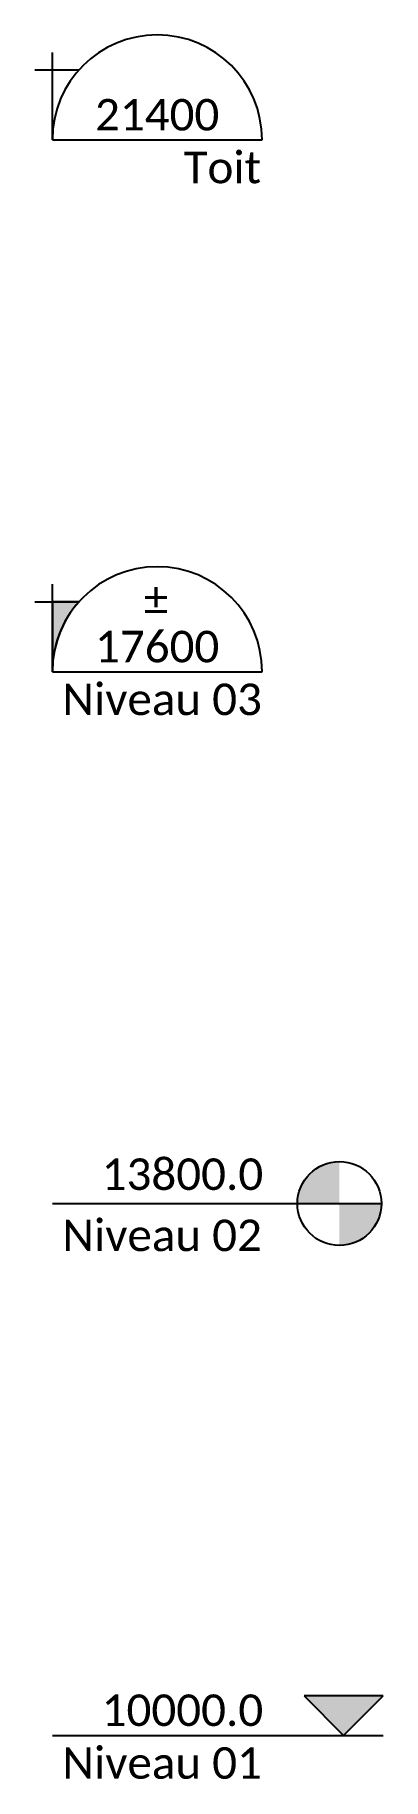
# Model space of a CAD drawing. Header units: millimetres. Extents: x -166 to 6273, y 0 to 3308.
# Drawn here: x 6261.8 to 6272.9, y 2842.8 to 2898.2 of the extents above.
import ezdxf

# ---------------------------------------------------------------- set-up
doc = ezdxf.new("R2010")
doc.units = ezdxf.units.MM
doc.header["$LTSCALE"] = 0.5
doc.styles.add('Calibri Light', font='calibril.ttf', dxfattribs={"height": 224.9999999999998})

msp = doc.modelspace()

# ---------------------------------------------------------------- hatches: boundary and pattern name
at = {"linetype": 'ByBlock', "lineweight": -2}
h = msp.add_hatch(color=0, dxfattribs=at)
edge = h.paths.add_edge_path()
edge.add_line((6262.377738779427, 2880.21437396564), (6263.226552129274, 2880.21437396564))
edge.add_arc((6265.711072079428, 2877.99215176564), 3.333333299999941, 138.1896851042214, 180.0000000000007)
edge.add_line((6262.377738779427, 2877.99215176564), (6262.377738779427, 2880.21437396564))
h = msp.add_hatch(color=0, dxfattribs=at)
edge = h.paths.add_edge_path()
edge.add_line((6271.500770259789, 2861.103263045645), (6270.16743693979, 2861.103263045645))
edge.add_arc((6271.500770259789, 2861.103263045645), 1.333333319999995, 90, 180, ccw=False)
edge.add_line((6271.500770259789, 2862.436596365644), (6271.500770259789, 2861.103263045643))
h = msp.add_hatch(color=0, dxfattribs=at)
edge = h.paths.add_edge_path()
edge.add_line((6271.500770259789, 2859.769929725644), (6271.500770259789, 2861.103263045645))
edge.add_line((6271.500770259789, 2861.103263045645), (6272.834103579788, 2861.103263045645))
edge.add_arc((6271.500770259789, 2861.103263045645), 1.33333332, -90, 2.8421709430404007e-13, ccw=False)
msp.add_hatch(color=0, dxfattribs=at).paths.add_polyline_path([(6272.891182301328, 2845.471453035179), (6271.634103591789, 2844.214374325642), (6270.377024882249, 2845.471453035179)])

# ---------------------------------------------------------------- linework, layer by layer
at = {"color": 0, "linetype": 'ByBlock', "lineweight": -2}
for p, q in [((6262.377738779427, 2894.881040485641), (6262.377738779427, 2897.658818235641)), ((6261.822183229428, 2897.103262685641), (6263.226552129274, 2897.103262685641)), ((6262.377738779427, 2894.881040485641), (6269.044405379429, 2894.881040485641)), ((6262.377738779427, 2877.99215176564), (6262.377738779427, 2880.769929515642)), ((6261.822183229428, 2880.21437396564), (6263.226552129274, 2880.21437396564)), ((6262.377738779427, 2880.21437396564), (6262.377738779427, 2877.99215176564)), ((6263.226552129274, 2880.21437396564), (6262.377738779427, 2880.21437396564)), ((6262.377738779427, 2877.99215176564), (6269.044405379429, 2877.99215176564)), ((6262.377738779427, 2861.103263045645), (6272.834103579788, 2861.103263045645)), ((6272.891182301328, 2845.471453035179), (6270.377024882249, 2845.471453035179)), ((6270.377024882249, 2845.471453035179), (6271.634103591789, 2844.214374325642)), ((6271.634103591789, 2844.214374325642), (6272.891182301328, 2845.471453035179)), ((6262.377738779427, 2844.214374325642), (6272.891182301328, 2844.214374325642))]:
    msp.add_line(p, q, dxfattribs=at)
msp.add_circle((6271.500770259789, 2861.103263045645), 1.33333332, dxfattribs=at)
for centre, radius, start in [((6265.711072079428, 2894.881040485641), 3.333333300000003, 0), ((6265.711072079428, 2877.99215176564), 3.333333299999968, 0), ((6265.711072079428, 2877.99215176564), 3.333333299999941, 138.1896851173013)]:
    msp.add_arc(centre, radius, start, 180, dxfattribs=at)

# ---------------------------------------------------------------- texts
at = {"color": 0, "linetype": 'ByBlock', "lineweight": -2, "char_height": 0.999999989999999, "attachment_point": 1, "style": 'Calibri Light'}
for s, insert, width in [('21400', (6263.733998319336, 2896.178596544238), 4.810124951898745), ('Toit', (6266.55013730097, 2894.502829475996), 2.957336081537746), ('±', (6265.283920087461, 2880.792712167442), 0.926394435180499), ('17600', (6263.733998319336, 2879.289707824239), 4.810124951898745), ('Niveau 03', (6262.696804006167, 2877.613940755995), 7.624938812639494), ('13800.0', (6263.945993324503, 2862.534152436241), 6.235347159868742), ('Niveau 02', (6262.696804006167, 2860.591718703998), 7.624938812639494), ('10000.0', (6263.945993324503, 2845.511930384238), 6.235347159868742), ('Niveau 01', (6262.696804006167, 2843.836163315997), 7.624938812639494)]:
    msp.add_mtext(s, dxfattribs=dict(at, insert=insert, width=width))

doc.saveas('drawing.dxf')
